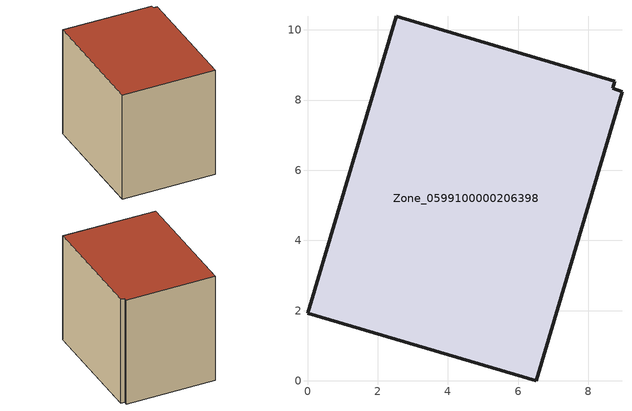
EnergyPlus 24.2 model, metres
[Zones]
Zone_0599100000206398
 floor ground (C_G): 0,1.93 2.52,10.39 8.76,8.54 8.69,8.33 8.96,8.24 6.51,0 z0.57
 wall outside (C_F): 2.52,10.39 0,1.93 6.51,0 8.96,8.24 8.69,8.33 8.76,8.54 2.52,10.39 z0.57:8.63
 roof outside (C_R): 6.51,0 8.96,8.24 8.69,8.33 8.76,8.54 2.52,10.39 0,1.93 z8.63
[BUILDING]
Pand.0599100000206398: North Axis=0; Terrain=City; Loads Convergence Tolerance Value=0.04; Temperature Convergence Tolerance Value=0.4; Solar Distribution=FullExterior; Maximum Number of Warmup Days=25; Minimum Number of Warmup Days=1
[Site:Location]
Rotterdam.The.Hague.AP_ZH_NLD Design_Conditions: Latitude=51.96; Longitude=4.45; Time Zone=1; Elevation=-4.5
[SITE:GROUNDTEMPERATURE:BUILDINGSURFACE]
18, 18, 18, 18, 18, 18, 18, 18, 18, 18, 18, 18
[MATERIAL] Thermal Absorptance=0.9; Solar Absorptance=0.7; Visible Absorptance=0.7
Name | Roughness | Thickness | Conductivity | Density | Specific Heat
G.TC.1965-1974 | MediumSmooth | 0.15 | 0.882353 | 540 | 1210
F.TC.1965-1974 | Rough | 0.3 | 0.697674 | 1920 | 840
R.TC.1965-1974 | MediumRough | 0.2 | 0.232558 | 1500 | 1000
[CONSTRUCTION]
C_G: G.TC.1965-1974
C_F: F.TC.1965-1974
C_R: R.TC.1965-1974
[ZONE]
Zone_0599100000206398: Type=1; Multiplier=1; Ceiling Height=Autocalculate; Volume=Autocalculate; Floor Area=autocalculate; Part of Total Floor Area=Yes
[ZONEINFILTRATION:DESIGNFLOWRATE]
Infil_Zone_0599100000206398: Zone or ZoneList or Space or SpaceList=Zone_0599100000206398; Schedule=AlwaysOn; Design Flow Rate Calculation Method=Flow/Area; Flow Rate per Floor Area=0.003; Constant Term Coefficient=1; Temperature Term Coefficient=0; Velocity Term Coefficient=0; Velocity Squared Term Coefficient=0
[HVACTEMPLATE:ZONE:IDEALLOADSAIRSYSTEM]
Zone_0599100000206398: Maximum Heating Supply Air Temperature=50; Minimum Cooling Supply Air Temperature=13; Maximum Heating Supply Air Humidity Ratio=0.0156; Minimum Cooling Supply Air Humidity Ratio=0.0077; Heating Limit=NoLimit; Cooling Limit=NoLimit; Dehumidification Control Type=ConstantSensibleHeatRatio; Cooling Sensible Heat Ratio=0.7; Dehumidification Setpoint=60; Humidification Control Type=None; Humidification Setpoint=30; Outdoor Air Method=None; Outdoor Air Flow Rate per Person=0.00944; Outdoor Air Flow Rate per Zone Floor Area=0; Outdoor Air Flow Rate per Zone=0; Demand Controlled Ventilation Type=None; Outdoor Air Economizer Type=NoEconomizer; Heat Recovery Type=None; Sensible Heat Recovery Effectiveness=0.7; Latent Heat Recovery Effectiveness=0.65
[ZONECONTROL:THERMOSTAT]
ThermostatControl_Zone_0599100000206398: Zone or ZoneList=Zone_0599100000206398; Control Type Schedule=DualSetpointControlType; Control 1=Thermostat_Zone_0599100000206398; Temperature Difference Between Cutout And Setpoint=0
[THERMOSTATSETPOINT:DUALSETPOINT]
Thermostat_Zone_0599100000206398: Heating Setpoint Temperature Schedule=HeatingSetpoint_Zone_0599100000206398; Cooling Setpoint Temperature Schedule=CoolingSetpoint_Zone_0599100000206398
[SCHEDULE:COMPACT]
HeatingSetpoint_Zone_0599100000206398: Through: 12/31, For: AllDays, Until: 24:00, 21
CoolingSetpoint_Zone_0599100000206398: Through: 12/31, For: AllDays, Until: 24:00, 24
DualSetpointControlType: Through: 12/31, For: AllDays, Until: 24:00, 4
AlwaysOn: Through: 12/31, For: AllDays, Until: 24:00, 1
